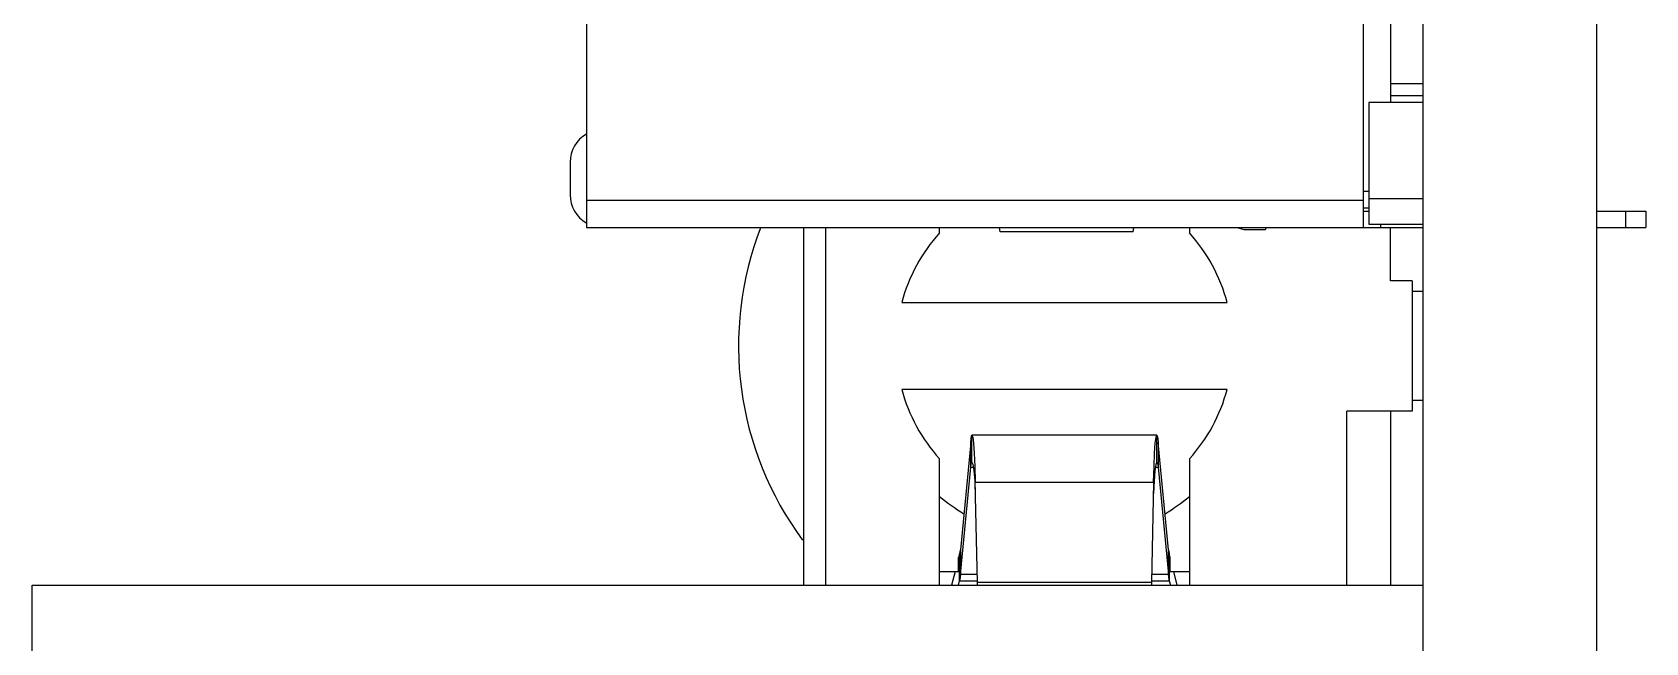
# Model space of a CAD drawing. Header units: millimetres. Extents: x 0 to 841, y 0 to 594.
# Drawn here: x 450.18 to 465.03, y 380.09 to 385.71 of the extents above; entities that cross this region are included whole.
import ezdxf

# ---------------------------------------------------------------- set-up
doc = ezdxf.new("R2010")
doc.units = ezdxf.units.MM
doc.header["$LTSCALE"] = 46.255
doc.layers.add('ASSEM_MEM', color=7, linetype='CONTINUOUS')

msp = doc.modelspace()

# ---------------------------------------------------------------- linework, layer by layer
at = {"layer": 'ASSEM_MEM', "color": 7, "linetype": 'CONTINUOUS'}
for p, q in [((462.983, 351.925), (462.983, 521.925)), ((464.583, 351.925), (464.583, 521.925)), ((462.433, 388.54), (462.433, 383.915)), ((455.283, 386.19), (455.283, 383.915)), ((462.683, 385.915), (462.683, 385.065)), ((462.683, 385.24), (462.983, 385.24)), ((462.983, 385.065), (462.483, 385.065)), ((462.483, 385.065), (462.483, 383.945)), ((462.983, 385.125), (462.683, 385.125)), ((455.133, 384.515), (455.133, 384.215)), ((462.483, 384.245), (462.433, 384.245)), ((462.483, 384.183), (462.983, 384.183)), ((455.283, 384.165), (462.433, 384.165)), ((462.433, 384.095), (462.483, 384.095)), ((462.433, 384.065), (462.483, 384.065)), ((464.583, 384.065), (465.033, 384.065)), ((464.849, 383.915), (464.849, 384.065)), ((465.033, 384.065), (465.033, 383.915)), ((455.283, 383.915), (462.983, 383.915)), ((457.283, 380.625), (457.283, 383.915)), ((457.483, 383.915), (457.483, 380.625)), ((458.533, 383.864), (458.533, 383.915)), ((459.09, 383.875), (459.085, 383.915)), ((460.316, 383.875), (459.09, 383.875)), ((460.316, 383.875), (460.32, 383.915)), ((460.833, 383.915), (460.833, 383.864)), ((461.273, 383.915), (461.333, 383.895)), ((461.333, 383.895), (461.533, 383.895)), ((461.533, 383.915), (461.533, 383.895)), ((462.483, 383.945), (462.983, 383.945)), ((462.596, 383.915), (462.596, 383.945)), ((462.683, 383.425), (462.683, 383.915)), ((464.583, 383.915), (465.033, 383.915)), ((462.883, 383.425), (462.683, 383.425)), ((462.883, 383.425), (462.883, 382.225)), ((462.983, 383.325), (462.883, 383.325)), ((458.185, 383.225), (461.18, 383.225)), ((461.18, 382.425), (458.185, 382.425)), ((462.883, 382.325), (462.983, 382.325)), ((462.883, 382.225), (462.283, 382.225)), ((462.283, 380.625), (462.283, 382.225)), ((462.683, 382.225), (462.683, 380.625)), ((460.534, 382.005), (458.831, 382.005)), ((458.831, 382.005), (458.839, 381.986)), ((458.831, 381.755), (458.831, 382.005)), ((458.839, 381.986), (458.846, 381.929)), ((460.534, 381.755), (460.534, 382.005)), ((458.822, 381.935), (458.726, 380.948)), ((458.822, 381.708), (458.822, 381.935)), ((458.846, 381.929), (458.853, 381.838)), ((458.853, 381.838), (458.858, 381.717)), ((460.64, 380.948), (460.544, 381.935)), ((460.544, 381.935), (460.544, 381.708)), ((458.533, 380.625), (458.533, 381.786)), ((458.726, 380.721), (458.822, 381.708)), ((458.822, 381.708), (458.845, 381.708)), ((458.858, 381.717), (458.862, 381.572)), ((460.503, 381.572), (460.507, 381.717)), ((460.521, 381.708), (460.544, 381.708)), ((460.544, 381.708), (460.64, 380.721)), ((460.833, 381.786), (460.833, 380.625)), ((458.862, 381.572), (460.503, 381.572)), ((458.882, 380.649), (458.862, 381.572)), ((460.503, 381.572), (460.484, 380.649)), ((458.717, 380.908), (458.709, 380.878)), ((458.717, 380.662), (458.717, 380.908)), ((458.726, 380.948), (458.726, 380.721)), ((460.64, 380.721), (460.64, 380.948)), ((460.656, 380.878), (460.648, 380.908)), ((460.648, 380.908), (460.648, 380.662)), ((458.708, 380.75), (458.709, 380.878)), ((460.657, 380.75), (460.656, 380.878)), ((450.183, 380.625), (462.983, 380.625)), ((450.183, 366.025), (450.183, 380.625)), ((458.533, 380.75), (458.708, 380.75)), ((458.677, 380.75), (458.644, 380.625)), ((458.708, 380.625), (458.717, 380.662)), ((458.717, 380.662), (458.879, 380.662)), ((458.878, 380.721), (458.726, 380.721)), ((460.484, 380.649), (458.882, 380.649)), ((458.882, 380.625), (458.882, 380.649)), ((460.484, 380.649), (460.483, 380.625)), ((460.486, 380.662), (460.648, 380.662)), ((460.64, 380.721), (460.487, 380.721)), ((460.648, 380.662), (460.658, 380.625)), ((460.657, 380.75), (460.833, 380.75)), ((460.721, 380.625), (460.689, 380.75))]:
    msp.add_line(p, q, dxfattribs=at)
for points in [[(458.822, 381.935), (458.825, 381.974), (458.828, 381.997), (458.831, 382.005)], [(460.519, 381.929), (460.526, 381.986), (460.534, 382.005)], [(460.534, 382.005), (460.537, 381.997), (460.541, 381.974), (460.544, 381.935)], [(460.507, 381.717), (460.513, 381.838), (460.519, 381.929)], [(458.822, 381.708), (458.825, 381.734), (458.828, 381.75), (458.831, 381.755)], [(458.831, 381.755), (458.841, 381.736), (458.85, 381.678), (458.857, 381.585), (458.862, 381.467)], [(460.534, 381.755), (460.525, 381.735), (460.516, 381.677), (460.508, 381.585), (460.503, 381.467)], [(460.534, 381.755), (460.537, 381.75), (460.541, 381.734), (460.544, 381.708)], [(458.717, 380.908), (458.72, 380.918), (458.723, 380.931), (458.726, 380.948)], [(460.64, 380.948), (460.642, 380.931), (460.645, 380.918), (460.648, 380.908)], [(458.726, 380.721), (458.723, 380.696), (458.72, 380.676), (458.717, 380.662)], [(460.648, 380.662), (460.645, 380.676), (460.642, 380.696), (460.64, 380.721)]]:
    msp.add_lwpolyline(points, dxfattribs=at)
for centre, radius, start, end in [((455.433, 384.515), 0.3, 120.0078, 180), ((455.433, 384.215), 0.3, 180, 239.6072), ((459.683, 382.825), 3, 158.6258, 216.5592), ((459.683, 382.825), 1.55, 137.8966, 165.0448), ((459.683, 382.825), 1.55, 14.9552, 42.1034), ((459.683, 382.825), 1.55, 194.9552, 222.1034), ((459.683, 382.825), 1.55, 317.8966, 345.0448), ((459.683, 382.825), 1.8, 230.291, 239.0503), ((459.683, 382.825), 1.8, 300.9497, 309.709)]:
    msp.add_arc(centre, radius, start, end, dxfattribs=at)

doc.saveas('drawing.dxf')
